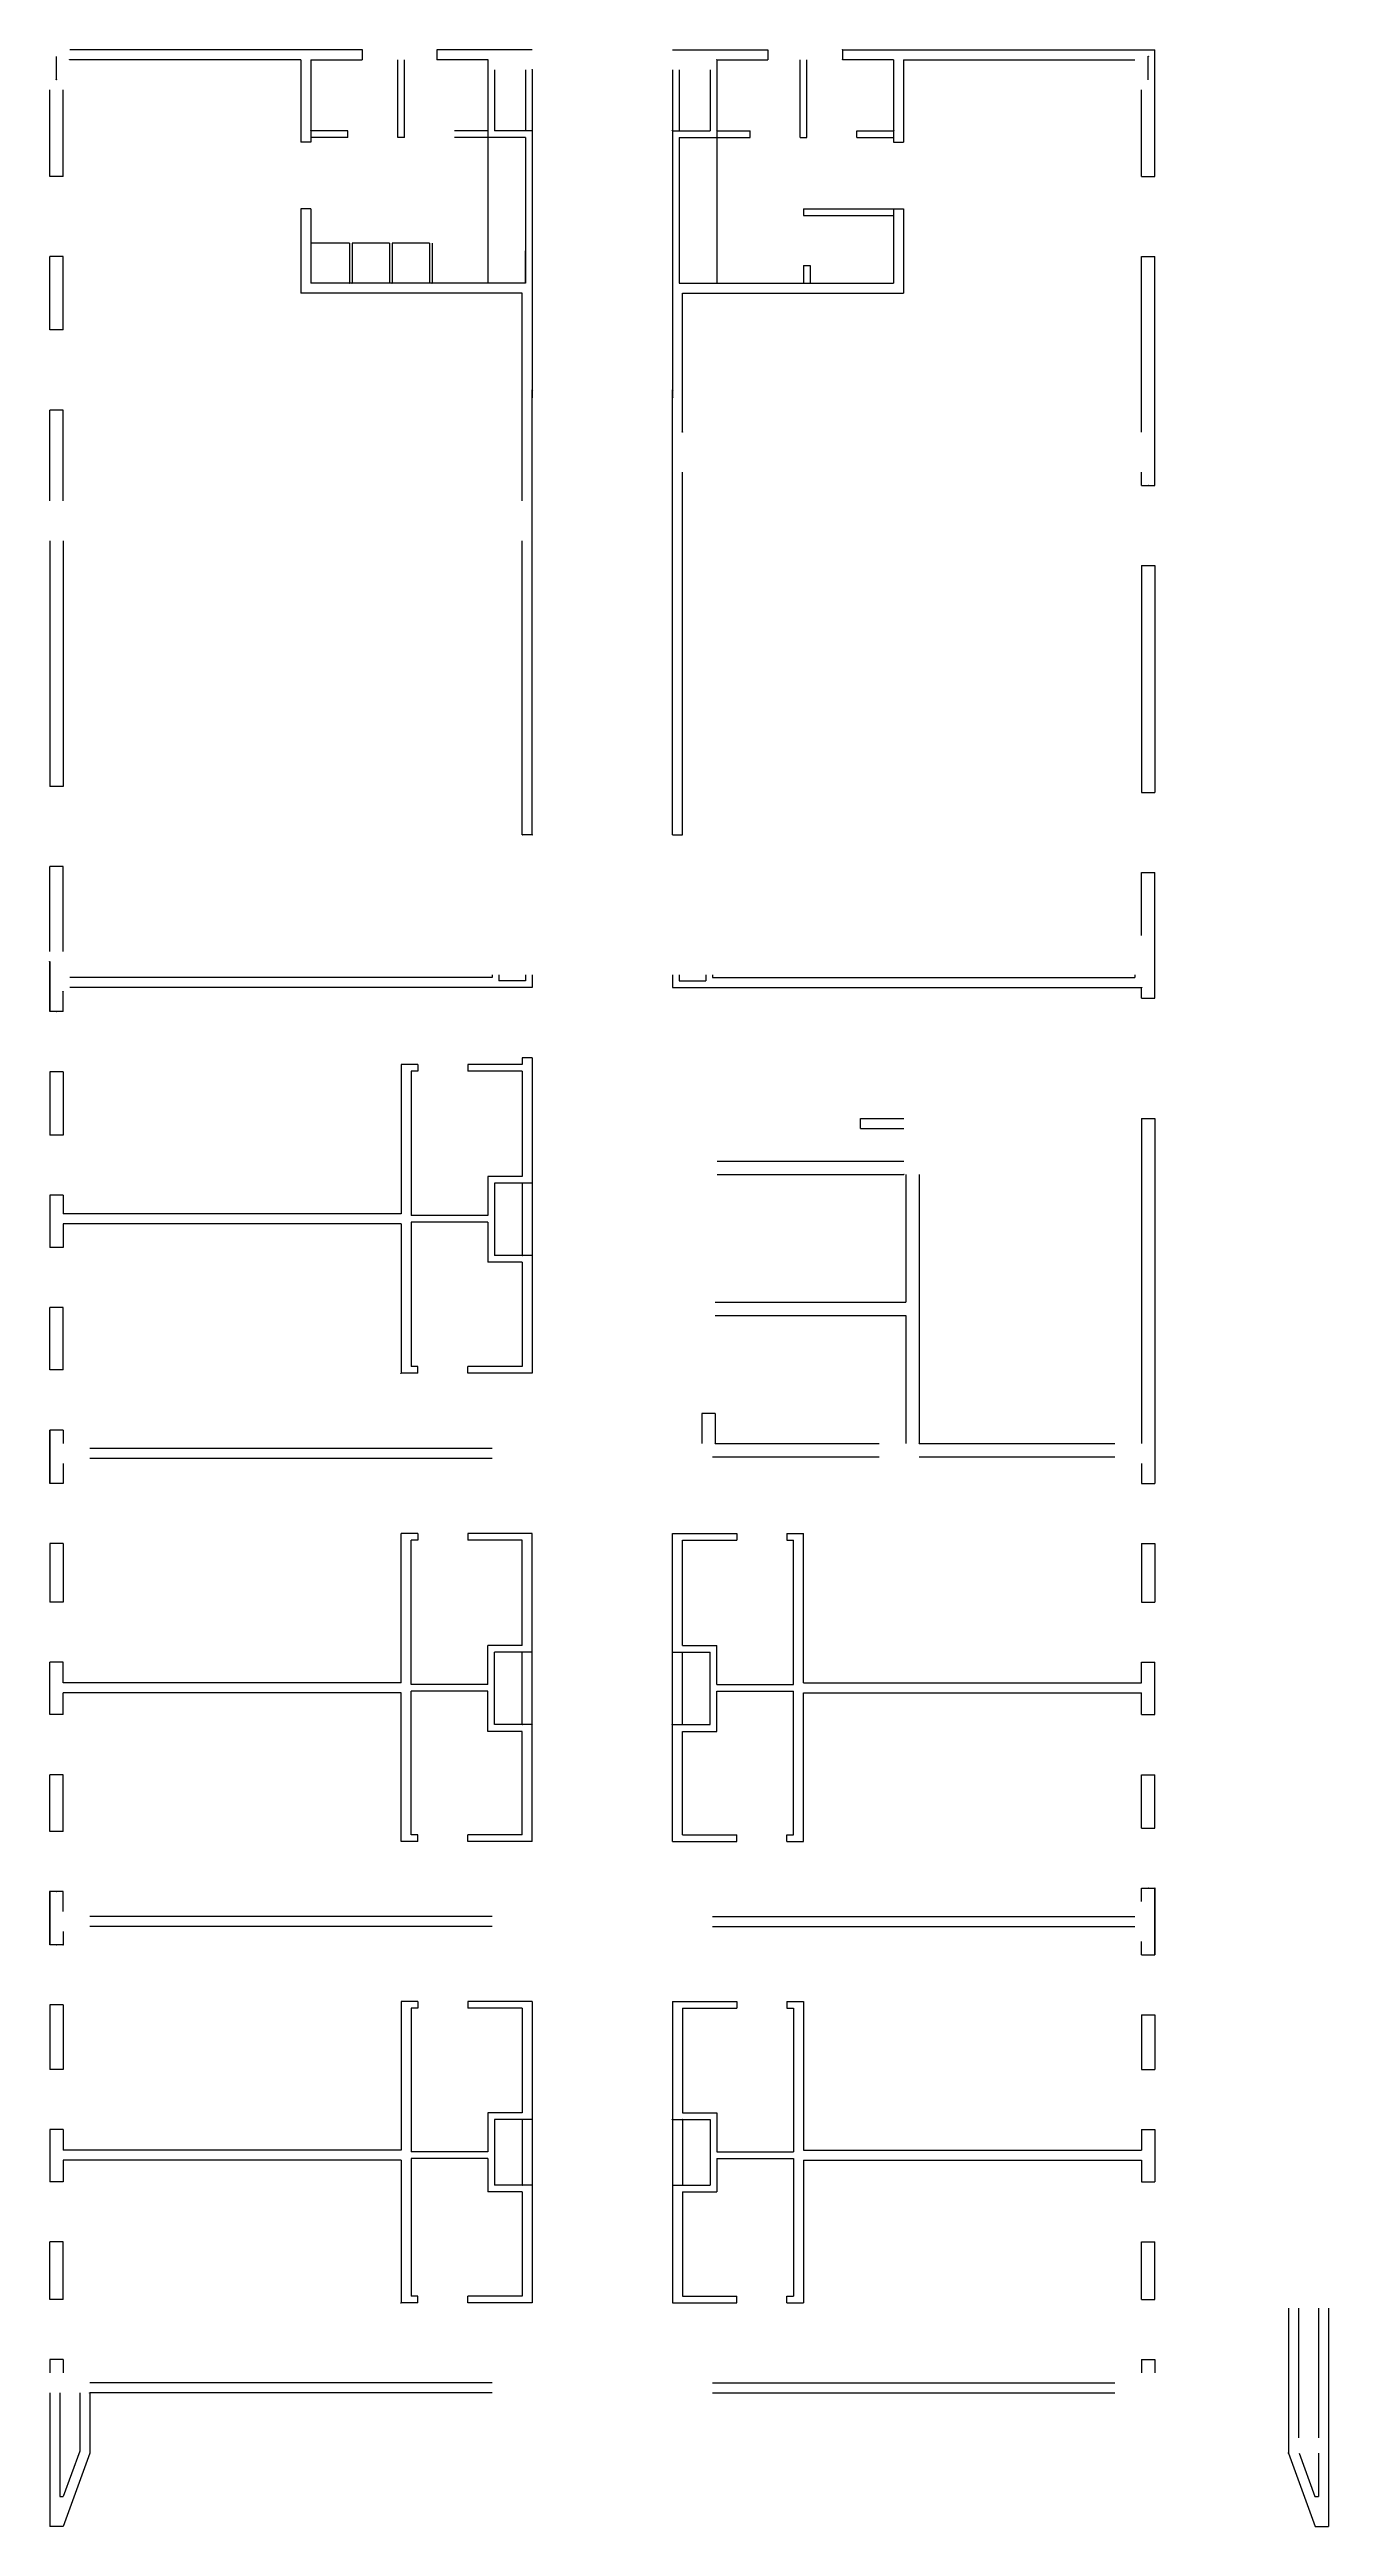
# Model space of a CAD drawing. Header units: metres. Extents: x 7978 to 27140, y 8160 to 45277.
import ezdxf

# ---------------------------------------------------------------- set-up
doc = ezdxf.new("R2010")
doc.units = ezdxf.units.M
doc.layers.add('WALL', color=7, linetype='Continuous')

msp = doc.modelspace()

# ---------------------------------------------------------------- linework, layer by layer
at = {"layer": 'debug', "color": 2}
for centre in [(8280, 45125), (8280, 45125), (8280, 45125), (8280, 45125), (8280, 45125), (12660, 45275), (14545, 45125), (15210, 44975), (17975, 45125), (17975, 45125), (17975, 45125), (17975, 45125), (19860, 45275), (19860, 45125), (19860, 45125), (19860, 45125), (19860, 45125), (24440, 45175), (24440, 45175), (24440, 45175), (24440, 45175), (24440, 45175), (8080, 44825), (8080, 44825), (8080, 44825), (8080, 44825), (8080, 44825), (11895, 44060), (14545, 43960), (14545, 43960), (14545, 43960), (14545, 43960), (14545, 43960), (15110, 44060), (17310, 44060), (17410, 44060), (17975, 44060), (20625, 44060), (20625, 42790), (11895, 42375), (11895, 42375), (11895, 42375), (11895, 42375), (11895, 42375), (13670, 42375), (12470, 41775), (12470, 41775), (12470, 41775), (12470, 41775), (12510, 41775), (13110, 41775), (13110, 41775), (13110, 41775), (13110, 41775), (13110, 41775), (13710, 41775), (17975, 41775), (19375, 41775), (17460, 39545), (17460, 39545), (17460, 39545), (17460, 39545), (17460, 39545), (24440, 38745), (15060, 33510), (15060, 33510), (15060, 33510), (15060, 33510), (15210, 33510), (7980, 31610), (24340, 31220), (8180, 31160), (15060, 28290), (15210, 28290), (20780, 28420), (15060, 27205), (13245, 25440), (8080, 24590), (17950, 24390), (17950, 24390), (17950, 24390), (17950, 24390), (17950, 24390), (21010, 24390), (21010, 24390), (21010, 24390), (21010, 24390), (21010, 24390), (15060, 21260), (17460, 21260), (15060, 20175), (15210, 20175), (17310, 20175), (17460, 20175), (7980, 17675), (8180, 17675), (8180, 17675), (8180, 17675), (8180, 17675), (24440, 17725), (24540, 17725), (24540, 17725), (24540, 17725), (24540, 17725), (8080, 16875), (8180, 16875), (8180, 16875), (8180, 16875), (8180, 16875), (24440, 16725), (24440, 16725), (24440, 16725), (24440, 16725), (24440, 16725), (15060, 14260), (15210, 14260), (17310, 14260), (17460, 14260), (15060, 13275), (17460, 13275), (13245, 11510), (8580, 10160), (8580, 10160), (8580, 10160), (8580, 10160), (8580, 10160), (26540, 9260)]:
    msp.add_circle(centre, 2, dxfattribs=at)
at = {"layer": 'debug', "color": 4}
for centre in [(12545, 45275), (17910, 45275), (19975, 45275), (15110, 42260), (15110, 42260), (15210, 40175), (17310, 40175), (17310, 40175), (17310, 40060), (24440, 37545), (24440, 37545), (15110, 33510), (7980, 31160), (8080, 30860), (8080, 30860), (13295, 25440), (19225, 23040), (19225, 23040), (8080, 17675), (24440, 17725), (8080, 16875), (13295, 11510)]:
    msp.add_circle(centre, 1, dxfattribs=at)
at = {"layer": 'WALL'}
for p, q in [((8080, 44825), (8080, 45175)), ((12660, 45275), (8280, 45275)), ((11745, 45125), (8280, 45125)), ((11745, 45125), (11745, 43890)), ((11895, 45125), (11895, 43890)), ((11895, 45125), (12660, 45125)), ((12660, 45275), (12545, 45275)), ((12660, 45275), (12660, 45125)), ((13195, 43960), (13195, 45125)), ((13295, 43960), (13295, 45125)), ((15210, 45275), (13780, 45275)), ((13780, 45275), (13780, 45125)), ((15095, 45275), (13780, 45275)), ((14545, 45125), (13780, 45125)), ((14545, 45125), (14545, 43960)), ((14645, 44975), (14645, 44060)), ((15110, 44975), (15110, 44060)), ((15210, 44975), (15210, 44060)), ((17310, 45275), (18740, 45275)), ((17310, 44975), (17310, 44060)), ((17410, 44975), (17410, 44060)), ((17875, 44975), (17875, 44060)), ((17910, 45275), (18740, 45275)), ((17975, 45125), (17975, 43960)), ((17975, 45125), (18740, 45125)), ((18740, 45275), (18740, 45125)), ((19225, 43960), (19225, 45125)), ((19325, 43960), (19325, 45125)), ((19860, 45275), (24540, 45275)), ((19860, 45275), (19860, 45125)), ((19860, 45275), (19975, 45275)), ((20625, 45125), (19860, 45125)), ((20625, 45125), (20625, 43890)), ((20775, 45125), (24240, 45125)), ((20775, 45125), (20775, 43890)), ((24440, 44825), (24440, 45175)), ((24540, 43375), (24540, 45275)), ((7980, 43375), (7980, 44675)), ((8180, 43375), (8180, 44675)), ((24340, 43375), (24340, 44675)), ((11895, 43890), (11745, 43890)), ((12445, 44060), (11895, 44060)), ((12445, 43960), (11895, 43960)), ((12445, 43960), (12445, 44060)), ((13295, 43960), (13195, 43960)), ((14545, 44060), (14045, 44060)), ((14545, 43960), (14045, 43960)), ((15110, 43960), (14545, 43960)), ((14545, 43960), (14545, 41775)), ((15210, 44060), (14645, 44060)), ((15110, 43960), (15110, 41775)), ((15210, 44060), (15210, 40060)), ((17310, 44060), (17310, 40060)), ((17310, 44060), (17875, 44060)), ((17410, 43960), (17410, 41775)), ((17410, 43960), (17975, 43960)), ((17975, 44060), (18475, 44060)), ((17975, 43960), (17975, 41775)), ((17975, 43960), (18475, 43960)), ((18475, 43960), (18475, 44060)), ((19225, 43960), (19325, 43960)), ((20075, 44060), (20625, 44060)), ((20075, 43960), (20075, 44060)), ((20075, 43960), (20625, 43960)), ((20625, 43890), (20775, 43890)), ((8080, 43375), (7980, 43375)), ((8180, 43375), (7980, 43375)), ((24340, 43375), (24540, 43375)), ((24340, 43375), (24540, 43375)), ((11895, 42890), (11745, 42890)), ((11745, 42890), (11745, 41625)), ((11895, 42890), (11895, 41775)), ((19275, 42890), (19275, 42790)), ((19275, 42890), (20625, 42890)), ((19275, 42790), (20625, 42790)), ((20625, 42890), (20775, 42890)), ((20625, 42890), (20625, 41775)), ((20775, 42890), (20775, 41625)), ((12470, 42375), (11895, 42375)), ((12470, 42375), (12470, 41775)), ((13070, 42375), (12510, 42375)), ((12510, 42375), (12510, 41775)), ((13070, 42375), (13070, 41775)), ((13670, 42375), (13110, 42375)), ((13110, 42375), (13110, 41775)), ((13670, 42375), (13670, 41775)), ((13710, 42375), (13710, 41775)), ((7980, 41075), (7980, 42175)), ((8080, 42175), (7980, 42175)), ((8080, 42175), (7980, 42175)), ((8080, 42175), (7980, 42175)), ((8180, 42175), (7980, 42175)), ((8180, 41075), (8180, 42175)), ((15110, 41775), (15110, 42260)), ((19275, 42040), (19375, 42040)), ((19275, 42040), (19275, 41775)), ((19375, 42040), (19375, 41775)), ((24340, 39545), (24340, 42175)), ((24340, 42175), (24540, 42175)), ((24440, 42175), (24540, 42175)), ((24440, 42175), (24540, 42175)), ((24440, 42175), (24540, 42175)), ((24540, 38745), (24540, 42175)), ((15060, 41625), (11745, 41625)), ((15110, 41775), (11895, 41775)), ((15060, 38515), (15060, 41625)), ((17410, 41775), (20625, 41775)), ((17460, 41625), (20775, 41625)), ((17460, 39545), (17460, 41625)), ((8180, 41075), (7980, 41075)), ((15210, 33510), (15210, 40175)), ((17310, 33510), (17310, 40175)), ((7980, 38515), (7980, 39875)), ((8180, 39875), (7980, 39875)), ((8180, 38515), (8180, 39875)), ((17460, 33510), (17460, 38945)), ((24340, 38745), (24340, 38945)), ((24340, 38745), (24540, 38745)), ((24440, 38745), (24540, 38745)), ((24440, 38745), (24540, 38745)), ((24440, 38745), (24540, 38745)), ((7980, 37915), (7980, 34235)), ((8180, 37915), (8180, 34235)), ((15060, 33510), (15060, 37915)), ((24340, 37545), (24340, 34145)), ((24340, 37545), (24540, 37545)), ((24440, 37545), (24540, 37545)), ((24540, 37545), (24540, 34145)), ((8180, 34235), (7980, 34235)), ((24340, 34145), (24540, 34145)), ((15210, 33510), (15060, 33510)), ((15210, 33510), (15110, 33510)), ((15210, 33510), (15110, 33510)), ((15210, 33510), (15110, 33510)), ((17310, 33510), (17460, 33510)), ((17310, 33510), (17460, 33510)), ((17310, 33510), (17460, 33510)), ((17310, 33510), (17460, 33510)), ((8180, 33035), (7980, 33035)), ((8180, 33035), (7980, 33035)), ((8180, 33035), (7980, 33035)), ((7980, 31760), (7980, 33035)), ((8180, 33035), (7980, 33035)), ((8180, 31760), (8180, 33035)), ((24340, 32003), (24340, 32945)), ((24340, 32945), (24540, 32945)), ((24440, 32945), (24540, 32945)), ((24440, 32945), (24540, 32945)), ((24440, 32945), (24540, 32945)), ((24540, 31060), (24540, 32945)), ((7980, 30860), (7980, 31610)), ((7980, 31610), (7980, 30860)), ((7980, 31610), (7980, 30860)), ((14610, 31370), (8280, 31370)), ((15210, 31220), (8280, 31220)), ((14610, 31410), (14610, 31370)), ((14710, 31410), (14710, 31320)), ((15110, 31320), (14710, 31320)), ((15110, 31410), (15110, 31320)), ((15210, 31410), (15210, 31220)), ((17310, 31410), (17310, 31220)), ((17310, 31220), (24340, 31220)), ((17410, 31410), (17410, 31320)), ((17410, 31320), (17810, 31320)), ((17810, 31410), (17810, 31320)), ((17910, 31410), (17910, 31370)), ((17910, 31370), (24240, 31370)), ((24240, 31410), (24240, 31370)), ((24340, 31060), (24340, 31220)), ((7980, 30860), (7980, 31160)), ((8080, 30860), (7980, 30860)), ((8080, 30860), (7980, 30860)), ((8080, 30860), (7980, 30860)), ((8080, 30860), (7980, 30860)), ((8080, 30860), (7980, 30860)), ((8180, 30860), (7980, 30860)), ((8180, 30860), (8180, 31160)), ((24340, 31060), (24540, 31060)), ((13245, 30070), (13245, 27830)), ((13495, 30070), (13245, 30070)), ((13495, 30070), (13495, 29970)), ((14245, 30070), (14245, 29970)), ((15060, 30070), (14245, 30070)), ((15210, 30170), (15060, 30170)), ((15060, 30170), (15060, 30070)), ((15210, 30170), (15210, 28290)), ((7980, 29960), (7980, 29010)), ((7980, 29960), (7980, 29010)), ((8180, 29960), (7980, 29960)), ((8180, 29960), (8180, 29010)), ((13395, 29970), (13395, 27805)), ((13495, 29970), (13395, 29970)), ((15060, 29970), (14245, 29970)), ((15060, 29970), (15060, 28390)), ((8180, 29010), (7980, 29010)), ((20130, 29260), (20780, 29260)), ((20130, 29110), (20130, 29260)), ((20130, 29110), (20780, 29110)), ((24340, 29260), (24340, 24390)), ((24340, 29260), (24540, 29260)), ((24540, 29260), (24540, 23790)), ((17980, 28620), (20780, 28620)), ((14545, 28390), (14545, 27805)), ((15060, 28390), (14545, 28390)), ((14645, 28290), (14645, 27205)), ((15210, 28290), (14645, 28290)), ((15060, 28290), (15060, 27205)), ((15210, 28290), (15210, 27205)), ((17980, 28420), (20780, 28420)), ((20810, 28420), (20810, 26505)), ((21010, 28420), (21010, 24390)), ((7980, 28110), (7980, 27325)), ((7980, 28110), (7980, 27325)), ((8180, 28110), (7980, 28110)), ((8180, 28110), (8180, 27830)), ((13245, 27830), (8180, 27830)), ((8180, 27680), (8180, 27325)), ((13245, 27680), (8180, 27680)), ((13245, 27680), (13245, 25440)), ((14545, 27805), (13395, 27805)), ((13395, 27705), (13395, 25540)), ((14545, 27705), (13395, 27705)), ((14545, 27705), (14545, 27105)), ((8180, 27325), (7980, 27325)), ((15060, 27105), (14545, 27105)), ((15210, 27205), (14645, 27205)), ((15060, 27105), (15060, 25540)), ((15210, 27205), (15210, 25440)), ((7980, 25490), (7980, 26425)), ((7980, 25490), (7980, 26425)), ((8180, 26425), (7980, 26425)), ((8180, 25490), (8180, 26425)), ((17950, 26505), (20810, 26505)), ((17950, 26305), (20810, 26305)), ((20810, 26305), (20810, 24390)), ((8180, 25490), (7980, 25490)), ((13495, 25440), (13245, 25440)), ((13495, 25440), (13295, 25440)), ((13495, 25540), (13395, 25540)), ((13495, 25540), (13395, 25540)), ((13495, 25440), (13495, 25540)), ((15060, 25540), (14245, 25540)), ((14245, 25440), (14245, 25540)), ((15210, 25440), (14245, 25440)), ((7980, 23790), (7980, 24590)), ((8080, 24590), (7980, 24590)), ((8080, 24590), (7980, 24590)), ((7980, 24590), (7980, 23790)), ((8080, 24590), (7980, 24590)), ((8180, 24590), (7980, 24590)), ((8180, 24590), (8180, 24390)), ((17750, 24840), (17750, 24390)), ((17950, 24840), (17750, 24840)), ((17950, 24840), (17950, 24390)), ((14610, 24315), (8580, 24315)), ((14610, 24165), (8580, 24165)), ((17910, 24190), (20410, 24190)), ((17950, 24390), (20410, 24390)), ((21010, 24390), (23940, 24390)), ((21010, 24190), (23940, 24190)), ((8080, 23790), (7980, 23790)), ((8180, 23790), (7980, 23790)), ((8180, 24090), (8180, 23790)), ((24340, 24090), (24340, 23790)), ((24340, 23790), (24540, 23790)), ((24440, 23790), (24540, 23790)), ((13245, 20800), (13245, 23040)), ((13495, 23040), (13245, 23040)), ((13495, 23040), (13295, 23040)), ((13495, 23040), (13495, 22940)), ((15210, 23040), (14245, 23040)), ((14245, 23040), (14245, 22940)), ((15210, 21260), (15210, 23040)), ((17310, 21260), (17310, 23040)), ((17310, 23040), (18275, 23040)), ((18275, 23040), (18275, 22940)), ((19025, 23040), (19225, 23040)), ((19025, 23040), (19025, 22940)), ((19025, 23040), (19275, 23040)), ((19275, 20800), (19275, 23040)), ((7980, 22890), (7980, 22010)), ((7980, 22890), (7980, 22010)), ((8180, 22890), (7980, 22890)), ((8180, 22890), (8180, 22010)), ((13395, 20775), (13395, 22940)), ((13495, 22940), (13395, 22940)), ((13495, 22940), (13395, 22940)), ((15060, 22940), (14245, 22940)), ((15060, 21360), (15060, 22940)), ((17460, 21360), (17460, 22940)), ((17460, 22940), (18275, 22940)), ((19025, 22940), (19125, 22940)), ((19025, 22940), (19125, 22940)), ((19125, 20775), (19125, 22940)), ((24340, 22890), (24340, 22010)), ((24340, 22890), (24540, 22890)), ((24540, 22890), (24540, 22010)), ((24540, 22890), (24540, 22010)), ((8180, 22010), (7980, 22010)), ((24340, 22010), (24540, 22010)), ((14545, 20775), (14545, 21360)), ((15060, 21360), (14545, 21360)), ((14645, 20175), (14645, 21260)), ((15210, 21260), (14645, 21260)), ((15060, 20175), (15060, 21260)), ((15210, 20175), (15210, 21260)), ((17310, 20175), (17310, 21260)), ((17310, 21260), (17875, 21260)), ((17460, 21360), (17975, 21360)), ((17460, 20175), (17460, 21260)), ((17875, 20175), (17875, 21260)), ((17975, 20775), (17975, 21360)), ((7980, 20325), (7980, 21110)), ((7980, 20325), (7980, 21110)), ((8180, 21110), (7980, 21110)), ((8180, 20800), (8180, 21110)), ((13245, 20800), (8180, 20800)), ((19275, 20800), (24340, 20800)), ((24340, 20800), (24340, 21110)), ((24340, 21110), (24540, 21110)), ((24540, 20325), (24540, 21110)), ((24540, 20325), (24540, 21110)), ((8180, 20325), (8180, 20650)), ((13245, 20650), (8180, 20650)), ((13245, 18425), (13245, 20650)), ((14545, 20775), (13395, 20775)), ((13395, 18525), (13395, 20675)), ((14545, 20675), (13395, 20675)), ((14545, 20075), (14545, 20675)), ((17975, 20775), (19125, 20775)), ((17975, 20075), (17975, 20675)), ((17975, 20675), (19125, 20675)), ((19125, 18525), (19125, 20675)), ((19275, 18425), (19275, 20650)), ((19275, 20650), (24340, 20650)), ((24340, 20325), (24340, 20650)), ((8180, 20325), (7980, 20325)), ((15060, 20075), (14545, 20075)), ((15210, 20175), (14645, 20175)), ((15060, 18525), (15060, 20075)), ((15210, 18425), (15210, 20175)), ((17310, 18425), (17310, 20175)), ((17310, 20175), (17875, 20175)), ((17460, 18525), (17460, 20075)), ((17460, 20075), (17975, 20075)), ((24340, 20325), (24540, 20325)), ((7980, 18575), (7980, 19425)), ((7980, 18575), (7980, 19425)), ((8180, 19425), (7980, 19425)), ((8180, 18575), (8180, 19425)), ((24340, 18625), (24340, 19425)), ((24340, 19425), (24540, 19425)), ((24540, 18625), (24540, 19425)), ((24540, 18625), (24540, 19425)), ((8180, 18575), (7980, 18575)), ((24340, 18625), (24540, 18625)), ((13495, 18425), (13245, 18425)), ((13495, 18525), (13395, 18525)), ((13495, 18425), (13495, 18525)), ((14245, 18425), (14245, 18525)), ((15060, 18525), (14245, 18525)), ((15210, 18425), (14245, 18425)), ((17310, 18425), (18275, 18425)), ((17460, 18525), (18275, 18525)), ((18275, 18425), (18275, 18525)), ((19025, 18425), (19025, 18525)), ((19025, 18525), (19125, 18525)), ((19025, 18425), (19275, 18425)), ((8080, 17675), (7980, 17675)), ((7980, 17675), (7980, 16875)), ((7980, 16875), (7980, 17675)), ((8180, 17675), (7980, 17675)), ((8180, 17375), (8180, 17675)), ((24340, 17525), (24340, 17725)), ((24340, 17725), (24540, 17725)), ((24440, 17725), (24540, 17725)), ((24540, 17725), (24540, 16725)), ((24540, 16725), (24540, 17725)), ((8180, 17075), (8180, 16875)), ((14610, 17300), (8580, 17300)), ((14610, 17150), (8580, 17150)), ((17910, 17300), (24240, 17300)), ((17910, 17150), (24240, 17150)), ((8080, 16875), (7980, 16875)), ((8180, 16875), (7980, 16875)), ((24340, 16725), (24340, 16925)), ((24340, 16725), (24540, 16725)), ((24440, 16725), (24540, 16725)), ((7980, 15975), (7980, 15010)), ((7980, 15975), (7980, 15010)), ((8180, 15975), (7980, 15975)), ((8180, 15975), (8180, 15010)), ((13245, 16025), (13245, 13800)), ((13495, 16025), (13245, 16025)), ((13495, 16025), (13495, 15925)), ((14245, 16025), (14245, 15925)), ((15210, 16025), (14245, 16025)), ((15210, 16025), (15210, 14260)), ((17310, 16025), (17310, 14260)), ((17310, 16025), (18275, 16025)), ((18275, 16025), (18275, 15925)), ((19025, 16025), (19025, 15925)), ((19025, 16025), (19275, 16025)), ((19275, 16025), (19275, 13800)), ((13395, 15925), (13395, 13775)), ((13495, 15925), (13395, 15925)), ((15060, 15925), (14245, 15925)), ((15060, 15925), (15060, 14360)), ((17460, 15925), (17460, 14360)), ((17460, 15925), (18275, 15925)), ((19025, 15925), (19125, 15925)), ((19125, 15925), (19125, 13775)), ((24340, 15825), (24340, 15010)), ((24340, 15825), (24540, 15825)), ((24540, 15825), (24540, 15010)), ((24540, 15825), (24540, 15010)), ((8180, 15010), (7980, 15010)), ((24340, 15010), (24540, 15010)), ((7980, 14110), (7980, 13325)), ((7980, 14110), (7980, 13325)), ((8180, 14110), (7980, 14110)), ((8180, 14110), (8180, 13800)), ((14545, 14360), (14545, 13775)), ((15060, 14360), (14545, 14360)), ((14645, 14260), (14645, 13275)), ((15210, 14260), (14645, 14260)), ((15060, 14260), (15060, 13275)), ((15210, 14260), (15210, 13275)), ((17310, 14260), (17310, 13275)), ((17310, 14260), (17875, 14260)), ((17460, 14360), (17975, 14360)), ((17460, 14260), (17460, 13275)), ((17875, 14260), (17875, 13275)), ((17975, 14360), (17975, 13775)), ((24340, 14110), (24340, 13800)), ((24340, 14110), (24540, 14110)), ((24540, 14110), (24540, 13325)), ((24540, 14110), (24540, 13325)), ((13245, 13800), (8180, 13800)), ((14545, 13775), (13395, 13775)), ((17975, 13775), (19125, 13775)), ((19275, 13800), (24340, 13800)), ((8180, 13650), (8180, 13325)), ((13245, 13650), (8180, 13650)), ((13245, 13650), (13245, 11510)), ((13395, 13675), (13395, 11610)), ((14545, 13675), (13395, 13675)), ((14545, 13675), (14545, 13175)), ((17975, 13675), (17975, 13175)), ((17975, 13675), (19125, 13675)), ((19125, 13675), (19125, 11610)), ((19275, 13650), (19275, 11510)), ((19275, 13650), (24340, 13650)), ((24340, 13650), (24340, 13325)), ((8180, 13325), (7980, 13325)), ((15060, 13175), (14545, 13175)), ((15210, 13275), (14645, 13275)), ((15060, 13175), (15060, 11610)), ((15210, 13275), (15210, 11510)), ((17310, 13275), (17310, 11510)), ((17310, 13275), (17875, 13275)), ((17460, 13175), (17460, 11610)), ((17460, 13175), (17975, 13175)), ((24340, 13325), (24540, 13325)), ((7980, 11560), (7980, 12425)), ((7980, 11560), (7980, 12425)), ((8180, 12425), (7980, 12425)), ((8180, 11560), (8180, 12425)), ((24340, 11560), (24340, 12425)), ((24340, 12425), (24540, 12425)), ((24540, 11560), (24540, 12425)), ((24540, 11560), (24540, 12425)), ((8180, 11560), (7980, 11560)), ((13495, 11510), (13245, 11510)), ((13495, 11510), (13295, 11510)), ((13495, 11610), (13395, 11610)), ((13495, 11610), (13395, 11610)), ((13495, 11510), (13495, 11610)), ((15060, 11610), (14245, 11610)), ((14245, 11510), (14245, 11610)), ((15210, 11510), (14245, 11510)), ((17310, 11510), (18275, 11510)), ((17460, 11610), (18275, 11610)), ((18275, 11510), (18275, 11610)), ((19025, 11610), (19125, 11610)), ((19025, 11510), (19025, 11610)), ((19025, 11610), (19125, 11610)), ((19025, 11510), (19225, 11510)), ((19025, 11510), (19275, 11510)), ((24340, 11560), (24540, 11560)), ((26540, 11430), (26540, 9260)), ((26690, 11430), (26690, 9490)), ((26990, 11430), (26990, 9490)), ((27140, 11430), (27140, 8160)), ((7980, 10660), (7980, 10460)), ((8180, 10660), (7980, 10660)), ((8180, 10660), (8180, 10460)), ((24340, 10660), (24340, 10460)), ((24340, 10660), (24540, 10660)), ((24540, 10660), (24540, 10460)), ((7980, 10160), (7980, 8160)), ((8130, 10160), (8130, 8610)), ((8430, 10160), (8430, 9287)), ((14610, 10310), (8580, 10310)), ((14610, 10160), (8580, 10160)), ((8580, 10160), (8580, 9260)), ((17910, 10310), (23940, 10310)), ((17910, 10160), (23940, 10160)), ((8430, 9287), (8184, 8610)), ((8580, 9260), (8180, 8160)), ((26540, 9260), (26940, 8160)), ((26700, 9260), (26936, 8610)), ((26990, 9260), (26990, 8610)), ((8130, 8610), (8184, 8610)), ((26936, 8610), (26990, 8610)), ((8180, 8160), (7980, 8160)), ((26940, 8160), (27140, 8160))]:
    msp.add_line(p, q, dxfattribs=at)

# ---------------------------------------------------------------- texts
at = {"layer": 'debug', "char_height": 2.5, "attachment_point": 1}
for s, insert in [('debug', (8280, 45125)), ('debug', (8280, 45125)), ('debug', (8280, 45125)), ('debug', (8280, 45125)), ('debug', (8280, 45125)), ('discarded 54', (12545, 45275)), ('debug', (12660, 45275)), ('debug', (14545, 45125)), ('debug', (15210, 44975)), ('discarded 22', (17910, 45275)), ('debug', (17975, 45125)), ('debug', (17975, 45125)), ('debug', (17975, 45125)), ('debug', (17975, 45125)), ('debug', (19860, 45275)), ('debug', (19860, 45125)), ('debug', (19860, 45125)), ('debug', (19860, 45125)), ('debug', (19860, 45125)), ('discarded 23', (19975, 45275)), ('debug', (24440, 45175)), ('debug', (24440, 45175)), ('debug', (24440, 45175)), ('debug', (24440, 45175)), ('debug', (24440, 45175)), ('debug', (8080, 44825)), ('debug', (8080, 44825)), ('debug', (8080, 44825)), ('debug', (8080, 44825)), ('debug', (8080, 44825)), ('debug', (11895, 44060)), ('debug', (14545, 43960)), ('debug', (14545, 43960)), ('debug', (14545, 43960)), ('debug', (14545, 43960)), ('debug', (14545, 43960)), ('debug', (15110, 44060)), ('debug', (17310, 44060)), ('debug', (17410, 44060)), ('debug', (17975, 44060)), ('debug', (20625, 44060)), ('debug', (20625, 42790)), ('debug', (11895, 42375)), ('debug', (11895, 42375)), ('debug', (11895, 42375)), ('debug', (11895, 42375)), ('debug', (11895, 42375)), ('debug', (13670, 42375)), ('discarded 58', (15110, 42260)), ('discarded 58', (15110, 42260)), ('debug', (12470, 41775)), ('debug', (12470, 41775)), ('debug', (12470, 41775)), ('debug', (12470, 41775)), ('debug', (12510, 41775)), ('debug', (13110, 41775)), ('debug', (13110, 41775)), ('debug', (13110, 41775)), ('debug', (13110, 41775)), ('debug', (13110, 41775)), ('debug', (13710, 41775)), ('debug', (17975, 41775)), ('debug', (19375, 41775)), ('discarded 57', (15210, 40175)), ('discarded 25', (17310, 40175)), ('discarded 25', (17310, 40175)), ('discarded 25', (17310, 40060)), ('debug', (17460, 39545)), ('debug', (17460, 39545)), ('debug', (17460, 39545)), ('debug', (17460, 39545)), ('debug', (17460, 39545)), ('debug', (24440, 38745)), ('discarded 49', (24440, 37545)), ('discarded 49', (24440, 37545)), ('debug', (15060, 33510)), ('debug', (15060, 33510)), ('debug', (15060, 33510)), ('debug', (15060, 33510)), ('discarded 57', (15110, 33510)), ('debug', (15210, 33510)), ('debug', (7980, 31610)), ('debug', (24340, 31220)), ('discarded 16', (7980, 31160)), ('discarded 16', (8080, 30860)), ('discarded 16', (8080, 30860)), ('debug', (8180, 31160)), ('debug', (15060, 28290)), ('debug', (15210, 28290)), ('debug', (20780, 28420)), ('debug', (15060, 27205)), ('debug', (13245, 25440)), ('discarded 18', (13295, 25440)), ('debug', (8080, 24590)), ('debug', (17950, 24390)), ('debug', (17950, 24390)), ('debug', (17950, 24390)), ('debug', (17950, 24390)), ('debug', (17950, 24390)), ('debug', (21010, 24390)), ('debug', (21010, 24390)), ('debug', (21010, 24390)), ('debug', (21010, 24390)), ('debug', (21010, 24390)), ('discarded 38', (19225, 23040)), ('discarded 38', (19225, 23040)), ('debug', (15060, 21260)), ('debug', (17460, 21260)), ('debug', (15060, 20175)), ('debug', (15210, 20175)), ('debug', (17310, 20175)), ('debug', (17460, 20175)), ('debug', (7980, 17675)), ('discarded 1', (8080, 17675)), ('debug', (8180, 17675)), ('debug', (8180, 17675)), ('debug', (8180, 17675)), ('debug', (8180, 17675)), ('discarded 30', (24440, 17725)), ('debug', (24440, 17725)), ('debug', (24540, 17725)), ('debug', (24540, 17725)), ('debug', (24540, 17725)), ('debug', (24540, 17725)), ('discarded 1', (8080, 16875)), ('debug', (8080, 16875)), ('debug', (8180, 16875)), ('debug', (8180, 16875)), ('debug', (8180, 16875)), ('debug', (8180, 16875)), ('debug', (24440, 16725)), ('debug', (24440, 16725)), ('debug', (24440, 16725)), ('debug', (24440, 16725)), ('debug', (24440, 16725)), ('debug', (15060, 14260)), ('debug', (15210, 14260)), ('debug', (17310, 14260)), ('debug', (17460, 14260)), ('debug', (15060, 13275)), ('debug', (17460, 13275)), ('debug', (13245, 11510)), ('discarded 5', (13295, 11510)), ('debug', (8580, 10160)), ('debug', (8580, 10160)), ('debug', (8580, 10160)), ('debug', (8580, 10160)), ('debug', (8580, 10160)), ('debug', (26540, 9260))]:
    msp.add_mtext(s, dxfattribs=dict(at, insert=insert))

doc.saveas('drawing.dxf')
